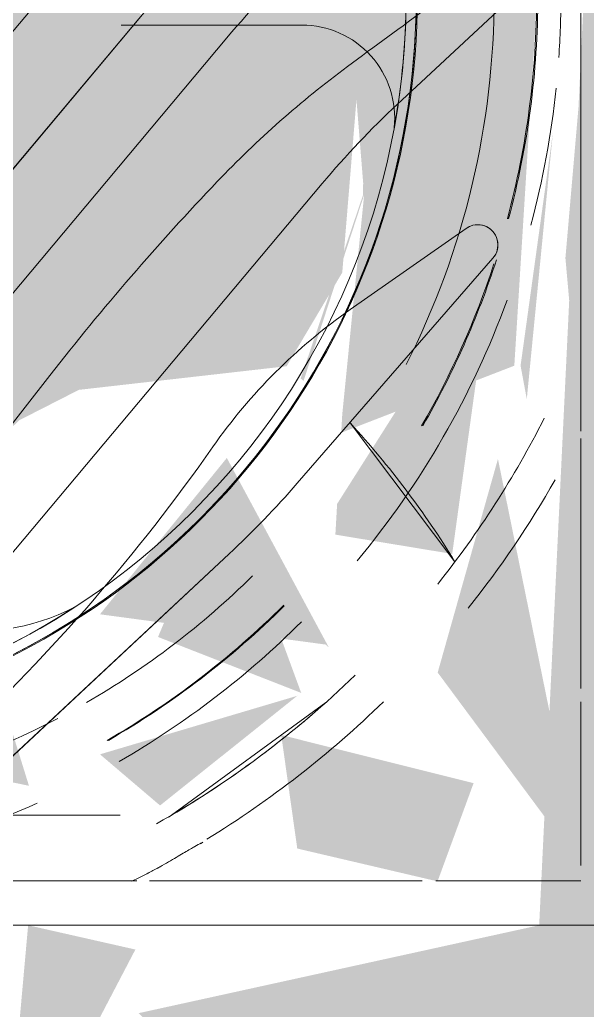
# Model space of a CAD drawing. Header units: metres. Extents: x 1 to 114, y -6 to 62.
# Drawn here: x 62.6205 to 62.6498, y 58.9687 to 59.0197 of the extents above; entities that cross this region are included whole.
import ezdxf

# ---------------------------------------------------------------- set-up
doc = ezdxf.new("R2010")
doc.units = ezdxf.units.M
doc.layers.add('ARQ_1100_BASE_TÉRREO_GARAGEM_dwg', color=7, linetype='Continuous', lineweight=5, true_color=0x767676)
doc.layers.add('KIRYA - PISO', color=7, linetype='Continuous', lineweight=5)
doc.layers.add('P-SANR-FIXT', color=7, linetype='Continuous', lineweight=5)

# ---------------------------------------------------------------- blocks, each defined once
blk = doc.blocks.new('Caixa Sifonada Montada_100x150x50 Completa e Antiespuma - Caixas e Ralos - Esgoto - MEP - Tigre - Porta-grelha e grelha quadrados brancos - 100x150x50-55786-PLANTA BAIXA GERAL')
at = {"layer": 'P-SANR-FIXT', "true_color": 0xe6e6e6, "transparency": 33554560}
for points in [[(-0.05524999999992247, -0.0552500000000091), (0.05525000000006108, -0.0552500000000091), (0.05025093390128409, 0.05524999999997444), (-0.05524999999992247, 0.0498129386913854), (-0.05032589929794226, 0.02353561123165687), (-0.04874999999993261, 0.02828070738214533), (-0.04429743871645082, 0.04874999999996726), (0.04875000000007122, 0.04437010283808709), (0.04338605976506274, -0.04875000000001924), (-0.04874999999993261, -0.0443197858726171), (-0.05327745455963172, -0.02368927295551316), (-0.05524999999992247, -0.02567852594009396), (-0.05524999999992247, -0.05387457643539911)], [(-0.05524999999992247, -0.02077436387604794), (-0.04999999999993666, -0.02351864449941168), (-0.04874999999993261, -0.01799316073870837), (-0.05524999999992247, -0.01740981138203865), (-0.05524999999992247, -0.01790481643163985)]]:
    blk.add_hatch(color=254, dxfattribs=at).paths.add_polyline_path(points)
h = blk.add_hatch(color=254, dxfattribs=at)
h.paths.add_polyline_path([(-0.04646999999991926, -0.03909157412342302), (-0.04142995070002244, -0.04094067143388357), (-0.03895021057008394, -0.03103226784029762), (-0.04479816114979199, -0.0318575312212462), (-0.04646999999991926, -0.03900394752263424)])
h.paths.add_polyline_path([(-0.04646999999991926, 0.04646999999997124), (-0.04093606639762879, 0.03810496623822874), (-0.03299512197246663, 0.03680857395686376), (-0.03567343194059035, 0.03925347404101336), (-0.04561047557766178, 0.04646999999997124)])
h.paths.add_polyline_path([(-0.04567707001213571, -0.04647000000002322), (-0.02472877075734996, -0.04219566895535072), (-0.03573260240738623, -0.03909157412342302), (-0.04429743871645082, -0.04544636478324797)])
h.paths.add_polyline_path([(-0.04536652043098616, 0.04646999999997124), (-0.02838469635372817, 0.04043506797985051), (-0.03421497220663546, 0.04375658778211928), (-0.04429743871645082, 0.04646999999997124)])
h.paths.add_polyline_path([(0.01705110000636951, 0.04589304032061132), (0.03117449009299371, 0.04547898674842682), (0.02345265593599229, 0.04646999999997124)])
h.paths.add_polyline_path([(0.02205536188282686, 0.04348311481504657), (0.03575717844280812, 0.03909157412337104), (0.03719406650809474, 0.04646999999997124), (0.02655096477870857, 0.04437010283808709)])
h.paths.add_polyline_path([(0.03279468775695505, -0.03705991051363831), (0.03839924547538017, -0.03450946586090377), (0.03432564337378694, -0.03514015289138633)])
h.paths.add_polyline_path([(0.0351129709235699, 0.03415287537117365), (0.04440810988360231, 0.02994684968535648), (0.04154062186717392, 0.04103305589788825), (0.03759399645100948, 0.03680857395686376)])
h.paths.add_polyline_path([(0.03707342059099902, -0.0316945492443108), (0.04172861048537025, -0.02823039041669267), (0.03951852768720424, -0.02862848192429497)])
h.paths.add_polyline_path([(0.04338605976506274, 0.02377875009399731), (0.04647000000005787, 0.02365178469280636), (0.04396055960423141, 0.02646051726966625)])
h = blk.add_hatch(color=254, dxfattribs=at)
h.paths.add_polyline_path([(-0.04483992453817446, -0.005606011965595781), (-0.03900476272413694, -0.005642159368443572), (-0.04308111953460834, -1.732587406877428e-14), (-0.04434326192897552, -0.0001258093766672573)])
h.paths.add_polyline_path([(-0.02862836930535118, -0.03382049683333872), (-0.02962183469928764, -0.03983929355271217), (-0.01438314666320635, -0.04194089583654249), (-0.02704344163984965, -0.03391140321041108)])
h.paths.add_polyline_path([(-0.03444325095819099, -0.03348697383688463), (-0.02467837792347141, -0.02822874501684382), (-0.03273171757260725, -0.02169418695588552), (-0.03429097017193781, -0.03332451445368761)])
h.paths.add_polyline_path([(-0.02164242491065939, -0.0436819747799656), (-0.00787214985155788, -0.04503225455252718), (-0.0199271185892881, -0.04336128155424158)])
h.paths.add_polyline_path([(-0.01702062425182271, -0.04590771667045569), (-0.005176380902003758, -0.04647000000002322), (-0.01438314666320635, -0.04567145426673765)])
h.paths.add_polyline_path([(0.02066837729473628, -0.03901440780329217), (0.03117449009299371, -0.03680173277210966), (0.0276149135681691, -0.03462800634242599), (0.0222084065868618, -0.03804195383907691)])
h.paths.add_polyline_path([(0.02849536752089698, -0.03390989768251684), (0.03608226176335443, -0.03293742310246926), (0.02940969658127947, -0.03293742310246926)])
h.paths.add_polyline_path([(0.03432564337378694, -0.02768099549932044), (0.03983599507086051, -0.02823039041669267), (0.0384736437357301, -0.02169418695592017)])
h = blk.add_hatch(color=254, dxfattribs=at)
h.paths.add_polyline_path([(-0.04156461439664581, -0.01803546264928491), (-0.0351286664247803, -0.01603746543274542), (-0.03567537897281818, -0.01236664704130844), (-0.04050788082639128, -0.01291937730576483), (-0.04142995070002244, -0.01738349986130152)])
h.paths.add_polyline_path([(-0.02337818217521804, -0.03412163075972353), (-0.0199271185892881, -0.04303932291549395), (0.0007059874559736273, -0.0443197858726171), (0.01177231042567009, -0.04263465939867943), (0.03432564337378694, -0.02768099549932044), (0.04504844339516322, -0.007470452242682541), (0.04338605976506274, -1.732587406877428e-14), (0.03714215735318603, -0.0001448091339233542), (0.02688936565682197, -0.02869419681390778), (0.01814634144938205, -0.03293742310246926), (-0.01112604669775551, -0.03530297181114234), (-0.02243749230865715, -0.0341755857190346)])
h = blk.add_hatch(color=254, dxfattribs=at)
h.paths.add_polyline_path([(-0.03812312292207375, -0.001373775552053985), (-0.02135440074558233, -0.01899158578125457), (-0.01995439466627995, -0.03130903980969124), (-0.015129917462704, -0.0341755857190346), (0.003102852018237127, -0.03567402923131763), (0.006549263175703936, -0.02869419681390778), (-0.001880018466449792, -0.02384264674882879), (0.001914698749834133, -0.02044131557423812), (-0.001880018466449792, -0.0009053691763705956), (-0.01112604669775551, -1.732587406877428e-14), (-0.03783936793239546, -1.732587406877428e-14)])
h.paths.add_polyline_path([(0.02715647213979692, -0.02178666517915226), (0.03154842227022182, -0.01519291942876889), (0.02727699210674564, -0.02169418695592017)])
h = blk.add_hatch(color=254, dxfattribs=at)
h.paths.add_polyline_path([(-0.03016974881628776, -0.005468883827219589), (-0.01112604669775551, -0.0239899849307662), (-0.02330953975362813, -0.01122528272149025), (-0.02619128198684744, -0.00880721387644876)])
h.paths.add_polyline_path([(-0.02433083004920036, -0.01440969300059646), (-0.0172861406142762, -0.02822874501684382), (-0.01856707440467803, -0.02328237488998389), (-0.02255989447160614, -0.01713585784783795)])
h = blk.add_hatch(color=254, dxfattribs=at)
h.paths.add_polyline_path([(-0.02071022721400882, -0.03218159055472306), (-0.01112604669775551, -0.03530297181114234), (0.008943050394303055, -0.03540343750839952), (-0.01112604669775551, -0.03524841965710666), (-0.02058328554431014, -0.03203504612660617)])
h.paths.add_polyline_path([(0.03179917864712907, -0.01928458590470491), (0.0329315526268902, -0.01585899990302201), (0.0320240055493392, -0.01899158578125457)])
h = blk.add_hatch(color=254, dxfattribs=at)
h.paths.add_polyline_path([(-0.04258023927551417, -0.02478921702706298), (-0.03693046498701879, -0.0318575312212462), (-0.03994501342364197, -0.02169418695588552), (-0.04142995070002244, -0.02343822173032886)])
h.paths.add_polyline_path([(-0.03678175282894518, -0.03206028904952669), (-0.03117449009287243, -0.02999972579312143), (-0.03247380807067675, -0.02528492238672679), (-0.03390023198751196, -0.02468501023426216), (-0.03670253536168416, -0.0318575312212462)])
h.paths.add_polyline_path([(-0.01585303088703663, -0.04647000000002322), (0.0004698307435525749, -0.04874639560910451), (-0.01438314666320635, -0.04647000000002322)])
at = {"layer": 'P-SANR-FIXT'}
for p, q in [((-0.04875000000000208, 0.04875000000000209), (-0.04875000000000208, -0.04875000000000208)), ((-0.0487500000000021, 0.0487500000000021), (-0.0487500000000021, -0.0487500000000021)), ((0.003080261894089984, -0.02205116170106907), (-0.02255989447166264, -0.0005365159512381433)), ((-0.02619128198692596, -0.003443074495378746), (6.239211082654622e-05, -0.02547252274785157)), ((-0.003045602476654423, -0.02822874501682704), (-0.03016974881635097, -0.005468883827188862)), ((-0.02997040244881574, -0.01165492361558124), (-0.02042725164630381, -0.0191108501691694)), ((-0.02042725164630381, -0.0191108501691694), (-0.02997040244881574, -0.01165492361558124)), ((-0.01053741439728157, -0.03314744080598178), (-0.03349224789016447, -0.0138860484883678)), ((-0.03349224789016447, -0.0138860484883678), (-0.01053741439728157, -0.03314744080598178)), ((-0.02962183469934916, -0.02834328939200229), (-0.04109720118872622, -0.01603746543272886)), ((-0.01438314666327968, -0.04194089583651361), (-0.02598273075520132, -0.03185753122122202)), ((-0.01703945679999367, -0.0345788341123014), (-0.01285066741482046, -0.04056104532339831)), ((-0.01285066741482046, -0.04056104532339831), (-0.01703945679999367, -0.0345788341123014)), ((6.769625427627289e-05, -0.04401610758806396), (-0.00645390444792213, -0.03702254705575147)), ((-0.00645390444792213, -0.03702254705575147), (6.769625427627289e-05, -0.04401610758806396))]:
    blk.add_line(p, q, dxfattribs=at)
at = {"layer": 'P-SANR-FIXT', "color": 253, "true_color": 0xacacac}
for p, q in [((-0.04875000000000206, -0.04503225455251221), (-0.04875000000000206, 0.04847955565235144)), ((-0.0487500000000021, -0.04503225455251225), (-0.0487500000000021, 0.04847955565235147)), ((-0.04647000000000125, -0.02359235440444692), (-0.04647000000000125, 0.02398132547389093)), ((-0.04647000000000125, -0.03828390476794707), (-0.04647000000000125, -0.02424050133033123)), ((-0.04647000000000125, -0.04503225455251847), (-0.04647000000000125, -0.03900394752260101)), ((-0.04647000000000125, -0.04503225455251846), (-0.04647000000000125, -0.04647000000000125)), ((-0.03724240315221147, -0.04647000000000124), (-0.04567707001220107, -0.04647000000000124)), ((-0.02368064018084193, -0.04647000000000124), (-0.03655486115989189, -0.04647000000000124)), ((0.024024254144159, -0.04647000000000125), (-0.02329758434769814, -0.04647000000000124))]:
    blk.add_line(p, q, dxfattribs=at)
at = {"layer": 'P-SANR-FIXT', "color": 8, "true_color": 0x737373}
for p, q in [((-0.04647000000000125, 0.02398132547389093), (-0.04647000000000125, -0.02359235440444692)), ((-0.02255989447166264, -0.0005365159512381433), (0.003080261894089984, -0.02205116170106907)), ((6.239211082654622e-05, -0.02547252274785157), (-0.02619128198692596, -0.003443074495378746)), ((-0.03016974881635097, -0.005468883827188862), (-0.003045602476654423, -0.02822874501682704)), ((-0.04308111953467461, -0.0227276128030022), (-0.04308111953467461, -0.006279196533837442)), ((-0.04109720118872622, -0.01603746543272886), (-0.02962183469934916, -0.02834328939200229)), ((-0.04647000000000125, -0.02424050133033122), (-0.04647000000000125, -0.03828390476794707)), ((-0.03727568559297991, -0.0333245144536714), (-0.04308111953467476, -0.02537749277684301)), ((-0.02598273075520132, -0.03185753122122202), (-0.01438314666327968, -0.04194089583651361)), ((-0.02286929878272007, -0.03457680383497194), (-0.03002606907691923, -0.03998043491243811)), ((-0.04647000000000125, -0.03900394752260102), (-0.04647000000000125, -0.04503225455251846)), ((-0.04567707001220108, -0.04647000000000124), (-0.03724240315221147, -0.04647000000000124)), ((-0.03655486115989189, -0.04647000000000124), (-0.02368064018084192, -0.04647000000000124)), ((-0.02329758434769814, -0.04647000000000124), (0.02402425414415902, -0.04647000000000126))]:
    blk.add_line(p, q, dxfattribs=at)
at = {"layer": 'P-SANR-FIXT', "color": 254, "true_color": 0xd7d7d7}
for p, q in [((-0.04875000000000206, -0.04875000000000206), (-0.04875000000000206, -0.04503225455251221)), ((-0.0487500000000021, -0.0487500000000021), (-0.0487500000000021, -0.04503225455251225))]:
    blk.add_line(p, q, dxfattribs=at)
at = {"layer": 'P-SANR-FIXT', "color": 9, "true_color": 0xc9c9c9}
blk.add_line((-0.04647000000000125, -0.04647000000000125), (-0.04647000000000125, -0.04503225455251847), dxfattribs=at)
at = {"layer": 'P-SANR-FIXT'}
for centre, radius, start, end in [((0.03148187760200281, 0.05188641211129533), 0.09692239550063551, 223.1036413100656, 234.9999999999983), ((0.03148187760200281, 0.05188641211129533), 0.09692239550063565, 223.1036413100661, 234.9999999999988), ((-0.1030154692001591, -0.1248189481449712), 0.1341455018119677, 46.36326099702562, 52.00000000000125), ((-0.1030154692001591, -0.1248189481449712), 0.1341455018119674, 46.36326099702516, 49.18163049851297), ((-0.04062599986929211, -0.05109430936973434), 0.02879385241572846, 35.00000000000399, 54.99999999999919), ((-0.04062599986929211, -0.05109430936973434), 0.0287938524157284, 35.00000000000352, 54.99999999999872), ((-0.04653473110580544, -0.06558443185021463), 0.05229929422507491, 36.54165393096801, 46.36326099702562), ((-0.04653473110580544, -0.06558443185021463), 0.05229929422507482, 36.54165393096756, 46.36326099702515), ((0.005725581621271316, 0.004618709582965704), 0.04833149301406964, 223.0000000000004, 228.999999999999), ((0.005725581621271316, 0.004618709582965704), 0.04833149301406954, 222.9999999999999, 228.9999999999986), ((-0.03534758292378128, -0.06672474626259843), 0.05025296063637439, 42.99999999999915, 49.99999999999994), ((-0.03534758292378128, -0.06672474626259843), 0.05025296063637448, 42.99999999999964, 50.00000000000042), ((-0.0401743729917332, -0.06846739268448515), 0.04610692264106366, 42.9999999999994, 49.99999999999979), ((-0.0401743729917332, -0.06846739268448515), 0.04610692264106375, 42.99999999999989, 50.00000000000028), ((-0.4405999062204545, -0.3576209083664558), 0.5427813691821116, 35.4512623746667, 36.54165393096787), ((-0.4405999062204545, -0.3576209083664558), 0.5427813691821107, 35.45126237466623, 36.5416539309674), ((-0.01370161920873224, -0.0411568881841485), 0.001038820326268677, 228.9999999999992, 35.00000000000385), ((-0.01370161920873224, -0.0411568881841485), 0.001038820326268676, 284.3333333333337, 35.00000000000335), ((-0.01370161920873224, -0.0411568881841485), 0.001038820326268675, 228.9999999999989, 256.6666666666662)]:
    blk.add_arc(centre, radius, start, end, dxfattribs=at)
at = {"layer": 'P-SANR-FIXT', "color": 8, "true_color": 0x737373}
for centre, radius, start, end in [((-0.1030154692001591, -0.1248189481449712), 0.1341455018119674, 49.18163049851298, 52.00000000000078), ((-8.206102464214382e-16, 0), 0.0499999999999958, 209.480168309766, 224.1677048476297), ((-8.206102464214382e-16, 0), 0.05199999999999916, 211.5385261125145, 224.2677924654877), ((-0.05459444537276566, -1.301455148814382e-32), 0.04692590211814782, 301.5711400994485, 312.494386339246), ((-8.206102464214382e-16, 0), 0.0499999999999958, 231.4285714285709, 243.0830880806711), ((-8.206102464214382e-16, 0), 0.0499999999999958, 231.4285714285709, 243.0830880806711), ((-8.206102464214382e-16, 0), 0.05199999999999916, 231.4285714285708, 240.2459606689113), ((-0.01370161920873224, -0.0411568881841485), 0.001038820326268676, 256.6666666666662, 284.3333333333337)]:
    blk.add_arc(centre, radius, start, end, dxfattribs=at)
at = {"layer": 'P-SANR-FIXT', "color": 253, "true_color": 0xacacac}
blk.add_arc((-8.206102464214382e-16, 0), 0.0499999999999958, 210.288908718184, 220.7548404954902, dxfattribs=at)
at = {"layer": 'P-SANR-FIXT', "color": 8, "true_color": 0x737373}
for points, knots in [([(-0.04647094020798059, -0.02333348915585251), (-0.04637962175514844, -0.02352944613171875), (-0.04620124674489253, -0.02390759772364427), (-0.04584105618932304, -0.02460532029285075), (-0.0454129613806759, -0.02536486470689316), (-0.04497511738090215, -0.02608618704558781), (-0.04477353870316973, -0.02643452487991221), (-0.04469652879883204, -0.02657480598866468)], [0.3333333333333333, 0.3333333333333333, 0.3333333333333333, 0.3333333333333333, 0.3472222222222222, 0.361111111111111, 0.3888888888888888, 0.4166666666666666, 0.4444444444444444, 0.4444444444444444, 0.4444444444444444, 0.4444444444444444]), ([(-0.04469570414865141, -0.02657619293006837), (-0.0447726521063489, -0.02643609083349537), (-0.04497422308266355, -0.02608801308259549), (-0.04541223376087041, -0.02536657527058406), (-0.04584045433143431, -0.02460672640031533), (-0.04620064071414939, -0.02390888767596486), (-0.04637896733385229, -0.02353077121738438), (-0.046470241436674, -0.02333488077572328)], [0.5555555555555556, 0.5555555555555556, 0.5555555555555556, 0.5555555555555556, 0.5833333333333334, 0.6111111111111112, 0.6388888888888888, 0.6527777777777777, 0.6666666666666666, 0.6666666666666666, 0.6666666666666666, 0.6666666666666666])]:
    blk.add_open_spline(points, degree=3, knots=knots, dxfattribs=at)
at = {"layer": 'P-SANR-FIXT', "color": 253, "true_color": 0xacacac}
blk.add_open_spline([(-0.04469652879883204, -0.02657480598866468), (-0.04461951889449436, -0.02671508709741716), (-0.04451305795487605, -0.02692787369810267), (-0.04445506244741413, -0.02703587465980525), (-0.0445125353364786, -0.02692862566203348), (-0.04461875619095393, -0.02671629502664137), (-0.04469570414865141, -0.02657619293006837)], degree=3, dxfattribs=at)
blk = doc.blocks.new('Antiespuma - Caixas e Ralos - Esgoto - MEP - Tigre - 100 mm-47694-PLANTA BAIXA GERAL')
at = {"layer": 'P-SANR-FIXT'}
for p, q in [((0.02278100551186643, -0.001379389155658752), (0.03209229502768732, -0.001379389155658764)), ((0.03209229502768731, -0.001379389155658764), (0.02278100551186642, -0.001379389155658752))]:
    blk.add_line(p, q, dxfattribs=at)
for centre, radius, start, end in [((1.925483409189902e-14, 9.597339141510584e-05), 0.04199999999999994, 180, 297.6928516011199), ((-5.878227656830306e-05, 9.597339141512276e-05), 0.03804618396163235, 179.9999999999994, 359.9999999999986), ((-5.878227656869137e-05, 9.597339141510584e-05), 0.03752286800866309, 180.0000000000002, 359.9999999999994), ((-5.878227656869137e-05, 9.597339141510584e-05), 0.03752286800866315, 179.9999999999998, 359.9999999999992), ((-5.87822765683087e-05, 9.597339141512276e-05), 0.03804618396163229, 284.9999999999992, 359.9999999999991), ((-5.878227656869348e-05, 9.597339141510584e-05), 0.03804618396163103, 284.9999999999992, 359.999999999999), ((-5.878227656869348e-05, 9.597339141510584e-05), 0.03804618396163099, 284.9999999999995, 359.9999999999994), ((-5.878227656869348e-05, 9.597339141510584e-05), 0.03810073611567388, 289.5672271741236, 359.9999999999993), ((-5.878227656865119e-05, 9.597339141547807e-05), 0.03752286800866311, 349.6177666931516, 359.999999999999), ((-5.878227656866088e-05, 9.597339141547807e-05), 0.03752286800866306, 349.6177666931521, 359.9999999999994), ((1.925483409189902e-14, 9.597339141510584e-05), 0.04199999999999994, 333.1562911736864, 2.353610464283002e-13), ((0.0320922950276873, -0.006163333573732607), 0.004783944418073841, 353.9664457430372, 89.99999999999997), ((0.03209229502768729, -0.006163333573732607), 0.004783944418073832, 353.9664457430369, 89.99999999999959), ((-5.878227656865119e-05, 9.597339141547807e-05), 0.03752286800866309, 259.6177666931517, 303.00703900703), ((-5.878227656866088e-05, 9.597339141547807e-05), 0.03752286800866306, 259.617766693152, 303.0070390070304), ((0.01522379216856124, -0.02129905326225855), 0.01131560322045434, 259.9020269974158, 297.1167505621278), ((0.01522379216856123, -0.02129905326225855), 0.01131560322045434, 259.9020269974155, 297.1167505621274)]:
    blk.add_arc(centre, radius, start, end, dxfattribs=at)
at = {"layer": 'P-SANR-FIXT', "color": 8, "true_color": 0x737373}
for centre, radius, start, end in [((-5.878227656880376e-05, 9.597339141510584e-05), 0.0442499999999999, 344.9999999999999, 2.226388277024462e-13), ((1.925483409189902e-14, 9.597339141510584e-05), 0.04425, 344.9999999999994, 359.9999999999994), ((-5.878227656880376e-05, 9.597339141510584e-05), 0.04549999999999994, 356.0432489277677, 359.9999999999994), ((-5.878227656880376e-05, 9.597339141510584e-05), 0.04549999999999996, 344.9999999999994, 354.0335420530919), ((-5.878227656880376e-05, 9.597339141510584e-05), 0.04424999999999991, 329.9999999999999, 341.852887662276), ((1.925483409189902e-14, 9.597339141510584e-05), 0.04425, 329.9999999999994, 342.1518996487428), ((-5.878227656880376e-05, 9.597339141510584e-05), 0.04549999999999998, 320.280608722278, 339.8941134259427), ((1.925483409189902e-14, 9.597339141510584e-05), 0.04199999999999993, 299.9999999999999, 314.7070307701649), ((-5.878227656880376e-05, 9.597339141510584e-05), 0.0442499999999999, 299.9999999999999, 314.8705406330804), ((1.925483409189902e-14, 9.597339141510584e-05), 0.04425000000000002, 299.9999999999994, 314.8176365625304), ((-5.878227656880376e-05, 9.597339141510584e-05), 0.04549999999999998, 299.9999999999994, 314.9258081436392), ((-5.878227656880376e-05, 9.597339141510584e-05), 0.04549999999999996, 284.9999999999995, 294.0203588508689)]:
    blk.add_arc(centre, radius, start, end, dxfattribs=at)
blk = doc.blocks.new('ARQ_1100_BASE_TÉRREO_GARAGEM_dwg-4178582-PLANTA BAIXA GERAL')
at = {"layer": 'KIRYA - PISO', "true_color": 0xaaaaaa}
h = blk.add_hatch(dxfattribs=at)
h.set_pattern_fill('FP_5', color=253, style=0, pattern_type=2)
h.set_pattern_definition([(0, (-4539.02, -1079.475), (0, 0.635), []), (90, (-4539.02, -1079.475), (-0.635, 3.888253587292846e-17), [])])
h.paths.add_polyline_path([(42.68579711689749, 57.72175086700879), (42.68579517903623, 57.83593547000349), (42.71078959110675, 57.83593586475045), (42.71078959110675, 57.86208236435875), (43.42079269342053, 57.87149790888776), (43.42079387181638, 57.8358318968572), (43.44579289068045, 57.85380648215328), (43.4457932398083, 57.8718293668075), (45.58579725586519, 57.87182936217876), (45.58579725586519, 58.82183775201378), (45.06078205541583, 58.82183775201378), (45.05508942959717, 58.82183775201378), (44.59696644716693, 58.82458874122025), (44.59760407131058, 58.92303182080711), (45.50277259493436, 58.92183775201379), (45.50825818163526, 59.1206377520138), (45.55277259493436, 59.1206377520138), (45.55277259493436, 58.92183775201379), (45.58579725586519, 58.92183775201379), (45.58579725586519, 59.17182936217893), (45.54709592068387, 59.16666506135891), (45.55243887256348, 59.15437262508505), (45.54942323002899, 59.1393377520138), (45.52619189687578, 59.12726129878204), (45.51009492540471, 59.13416008248414), (45.50277259493438, 59.15183775201378), (45.50612195983976, 59.17182936217893), (45.09842334011686, 59.17182936217893), (45.10523646739878, 59.15437262508506), (45.10523646739878, 59.11439637964751), (45.05880425652779, 59.1143980116679), (45.05880425652779, 59.17182936217893), (44.99562161911311, 59.17182936217893), (44.98760891831196, 59.07432936217891), (45.0359511910905, 59.07182936217892), (45.03345119109049, 58.96932936217893), (44.93095119109049, 58.97182936217892), (44.93095119109049, 59.00182936217893), (44.22797981478511, 59.00182936217893), (44.22513549080798, 58.96657936217895), (44.19671701074022, 58.96282936217892), (44.19840834072519, 58.92183661034561), (44.59582589041521, 58.91908676280733), (44.59180931015707, 58.89669751327587), (44.57223310508812, 58.89872677302914), (44.56480011584534, 58.9005812526765), (44.56904131009596, 58.89627081577255), (44.58808501945655, 58.88477870426891), (44.59267260493336, 58.87183775201379), (44.58535027446303, 58.85416008248413), (44.56767260493336, 58.84683775201378), (44.56269718290068, 58.84683775201378), (44.56803448102411, 58.83733665065302), (44.58017260493336, 58.84735795820117), (44.59610419609057, 58.84683775201378), (44.59580060809072, 58.82354146069935), (44.49423357364292, 58.82183775201378), (44.49420358179609, 58.82059538692915), (44.19629620942825, 58.82354031903115), (44.19462885439226, 58.82064254155228), (44.0587236497145, 58.82183775201378), (44.05773505536306, 58.72165776743741), (44.04581240282322, 58.66023618390639), (44.02306084601509, 58.61629025966051), (43.99457649257284, 58.58439810771502), (43.96293987208025, 58.5617546807469), (43.93837273967752, 58.5488584996744), (43.8950709228617, 58.53818210806109), (43.850458747199, 58.53818210806109), (43.80716892930022, 58.54884863906302), (43.75093916538156, 58.58439810771502), (43.72245509243384, 58.61629025966051), (43.70229487874674, 58.65340261136885), (43.69313692479498, 58.6775446807217), (43.68672437906337, 58.75194623329553), (43.68672437906337, 59.00182936217893), (43.19115620948228, 59.00182936217893), (43.18623006912306, 58.81420492670964), (43.18244840859261, 58.79122973591824), (43.18080373893195, 58.75030156363488), (42.81285792027579, 58.74569009552101), (42.81285792027579, 58.75029273970196), (42.81285792027579, 58.75194623315181), (42.81285792027579, 58.78771784852438), (42.79975137809138, 58.79122973591824), (42.78988868787703, 58.80109242613262), (42.78144906357746, 58.83596652942469), (42.78627869270893, 59.08967294521003), (42.80048132883683, 59.11320391051962), (42.80588871587642, 59.11989157143836), (42.5857972558652, 59.17182936217893), (42.5857972558652, 57.72175086700879)])
h.paths.add_polyline_path([(42.75076982302111, 57.87174729482), (42.71078959110675, 57.87175093675388), (42.71076982303661, 58.571602068962), (42.75077091158666, 58.57160093152428), (42.75078959109219, 57.87175207419254)])
h.paths.add_polyline_path([(42.83591864231428, 58.77340084327858), (43.15934286605875, 58.77340086709027), (43.15934289530927, 58.78279011161869), (42.83590622736241, 58.78279011161869)])
h.paths.add_polyline_path([(44.21526648173898, 58.84683732646737), (44.26104618295098, 58.84960124350386), (44.28401040211321, 58.85286613421859), (44.28390597291762, 58.89082193347965), (44.25171050665922, 58.89539925779813), (44.22518266536324, 58.88882055929761), (44.22789173632914, 58.8931966245645), (44.26539392577806, 58.88477870426891), (44.26940848344272, 58.8718366103456), (44.26104618295137, 58.85308244725313), (44.21673604248824, 58.84768846468838)])
h.paths.add_polyline_path([(44.1998062649839, 58.88951407969312), (44.19661367025866, 58.89348724544021), (44.19801886845314, 58.88951427987526)])
h.paths.add_polyline_path([(42.99144689525109, 58.89297916391003), (43.01152911357498, 58.90607285610367), (43.00539939187004, 58.90607285610367), (42.98633120958587, 58.90753026102786), (42.97258977930406, 58.91879147062678), (42.96793404132098, 58.93243652842737), (42.96168147337184, 58.93868477000951), (42.9555825031517, 58.92006913049869), (42.96459896898067, 58.90166068069512), (42.98324574672296, 58.89299590375781), (42.98984969631971, 58.89298242404696)])
h.paths.add_polyline_path([(42.99762454409488, 58.91453061350062), (43.01519987619621, 58.92788729362656), (43.01253226990897, 58.93602291285231), (42.99762454409488, 58.9485249936739), (42.98260469157188, 58.94846014587225), (42.97989037411974, 58.92827076217568), (42.98984969631971, 58.91775106089447), (42.99693781130367, 58.91481506753644)])
h.paths.add_polyline_path([(44.14895340187775, 58.92183775201379), (44.14705128884504, 58.96657936217895), (44.11747981478512, 58.96657936217895), (44.11747981478512, 59.00182936217893), (44.0587236497145, 59.00182936217893), (44.0587236497145, 58.92183775201379), (44.14705128884504, 58.92183775201379)])
h.paths.add_polyline_path([(44.21904741735152, 58.97535936217896), (44.21604860988617, 58.98039941147886), (44.21776206933762, 58.97656417905269)])
h.paths.add_polyline_path([(44.94082490779953, 59.01311156429206), (44.94304934782161, 59.01665298127687), (44.94063418406581, 59.01413599635355)])
h.paths.add_polyline_path([(44.10103706656351, 59.04182936217892), (44.11747981478512, 59.04182936217892), (44.11747981478512, 59.07707936217894), (44.15887512794615, 59.07707936217894), (44.16410260820378, 59.07707936217894), (44.18135702136643, 59.07707936217894), (44.18689026482782, 59.07707936217894), (44.22797981478511, 59.07707936217894), (44.22797981478511, 59.04182936217892), (44.93095119109049, 59.04182936217892), (44.93345119109048, 59.07432936217891), (44.97929240208735, 59.07432936217891), (44.97128173123392, 59.17182936217893), (44.89848001022895, 59.17182936217893), (44.90529313753272, 59.15437469952785), (44.90529313753272, 59.11437583650813), (44.85823785376765, 59.11440060987961), (44.85823785376765, 59.17182936217893), (43.50449659810019, 59.16874148446214), (43.49272401438893, 59.16172694589024), (43.47376900869237, 59.17182991563374), (43.38579763253716, 59.17182991563374), (43.18244840859261, 59.11661831597497), (43.18762067557634, 59.08967294521006), (43.19115620948228, 59.08967294521006), (43.19115620948228, 59.04182936217892), (43.6846456100914, 59.04663327741223), (43.6745000384382, 59.06521542194394), (43.67288453306968, 59.07273263973529), (43.67755213851179, 59.14195741022654), (43.69959247155979, 59.15719831055187), (43.70772401438892, 59.15953766956692), (44.05514375504855, 59.15470954544406), (44.07070828796295, 59.13146139913064), (44.07256349570817, 59.10255462287282), (44.06948742961776, 59.05841918761516), (44.06096296796106, 59.04182936217892), (44.08579725586518, 59.04182936217892)])
h.paths.add_polyline_path([(44.12903126528422, 59.04343736932699), (44.12744748467227, 59.05300385227187), (44.12835971194701, 59.0470456984359)])
h.paths.add_polyline_path([(44.13577698022752, 59.05470944016136), (44.13592124082823, 59.05942335862989), (44.13538745516988, 59.05523344165292)])
h.paths.add_polyline_path([(44.14855992403175, 59.0649034976768), (44.14418645204744, 59.06623747206248), (44.14720909323584, 59.06521542194394)])
h.paths.add_polyline_path([(43.57272401438893, 59.10941226513341), (43.55964511045504, 59.11989157143836), (43.55780691734324, 59.1243293621791), (43.56217603391228, 59.13487734265574), (43.57272401438893, 59.13924645922481), (43.58327199486556, 59.13487734265574), (43.58535231707427, 59.11880372379279), (43.57977589003298, 59.11233324766533)])
h.paths.add_polyline_path([(43.17326067448519, 59.11989157143836), (43.18244840859261, 59.12030833085586), (43.38579763253716, 59.17182991563374), (42.5857972558652, 59.17182936217893), (42.83160855221914, 59.12144794510642), (42.99711243996879, 59.12702787430783), (43.02048085905382, 59.14307578531714), (43.04210869926454, 59.12144794510642), (43.15938120958589, 59.11989157143836)])
h.paths.add_polyline_path([(42.98633120958587, 59.12990492670956), (42.96701269306009, 59.1447285458075), (42.97218907396215, 59.16404706233311), (42.98664435931754, 59.16982101849187), (43.00365171766156, 59.15990492670958), (42.99934476183822, 59.13559797088624), (42.98987943814495, 59.13037205986134)])
h.paths.add_polyline_path([(43.51167902008552, 59.13304063826705), (43.50726477483859, 59.15761438449293), (43.51167902008552, 59.15586944447071), (43.51167902008552, 59.13487734265574)])
h.paths.add_polyline_path([(43.47376900869237, 59.13304063826705), (43.47723567151591, 59.1602365084371), (43.4809514306777, 59.149954362179), (43.47576900869237, 59.13775039326239)])

msp = doc.modelspace()

# ---------------------------------------------------------------- block references
at = {"layer": 'ARQ_1100_BASE_TÉRREO_GARAGEM_dwg', "color": 253, "true_color": 0xaaaaaa}
msp.add_blockref('ARQ_1100_BASE_TÉRREO_GARAGEM_dwg-4178582-PLANTA BAIXA GERAL', (18.43023242750974, 0), dxfattribs=at)
at = {"layer": 'P-SANR-FIXT', "color": 9, "true_color": 0xbbbbbb, "rotation": 89.99999999999908}
msp.add_blockref('Caixa Sifonada Montada_100x150x50 Completa e Antiespuma - Caixas e Ralos - Esgoto - MEP - Tigre - Porta-grelha e grelha quadrados brancos - 100x150x50-55786-PLANTA BAIXA GERAL', (62.60296224229482, 59.02182936217888), dxfattribs=at)
at = {"layer": 'P-SANR-FIXT'}
msp.add_blockref('Antiespuma - Caixas e Ralos - Esgoto - MEP - Tigre - 100 mm-47694-PLANTA BAIXA GERAL', (62.60296224229478, 59.02082936217894), dxfattribs=at)

doc.saveas('drawing.dxf')
